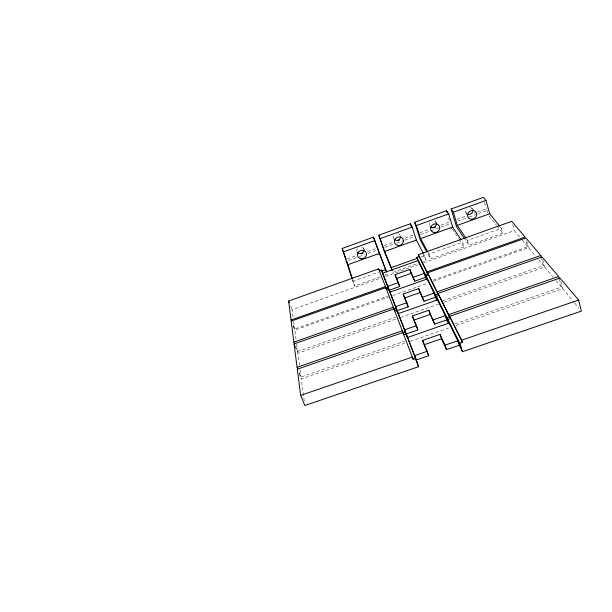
<?xml version="1.0" encoding="UTF-8"?>
<svg xmlns="http://www.w3.org/2000/svg" width="612" height="612" viewBox="0 0 612 612"><rect width="100%" height="100%" fill="white"/><g stroke="black" fill="none" stroke-linecap="round" stroke-linejoin="round"><path stroke-width="0.46" stroke-dasharray="3.06 2.29" d="M347.019 258.945L356.781 255.433M367.437 251.593L375.424 248.717M384.267 245.527L393.241 242.298M404.899 238.099L412.97 235.192M419.786 232.736L429.471 229.248M440.923 225.124L449.736 221.949L447.862 215.799M456.965 219.341L466.757 215.814M473.879 213.251L476.549 212.287M477.437 211.974L486.333 208.761L488.047 213.642M348.519 260.429L358.295 256.91M359.183 256.589L364.522 254.668M368.072 253.391L376.074 250.507M384.94 247.325L395.719 243.438M396.614 243.117L403.805 240.531M404.7 240.21L414.584 236.653M420.505 234.518L439.921 227.534M440.801 227.213L450.508 223.724M457.745 221.116L468.448 217.268M469.335 216.946L477.36 214.055M478.247 213.733L487.16 210.528M377.635 255.02L379.409 254.385M450.149 228.972L451.908 228.337M380.266 276.815L354.539 285.972L352.849 281.306L378.621 272.111M420.979 257.002L424.575 255.717L426.113 260.498L423.428 261.454M428.094 252.511L428.974 254.148L462.588 242.161L464.041 246.996L430.504 258.93L427.375 253.085M466.359 238.848L467.423 240.432L501.396 228.314L502.766 233.21L468.868 245.274L464.738 239.085M384.696 275.239L387.358 274.291L386.815 272.723M392.935 272.309L418.042 263.367M293.049 317.024L292.069 309.657L381.131 277.97M385.637 276.372L418.019 264.843M423.42 262.923L514.287 230.594L521.623 239.407M293.003 324.918L294.64 328.988L388.138 296.001M433.25 280.082L527.743 246.743L526.091 240.6M296.032 339.385L294.793 330.098L388.283 297.126M392.774 295.542L427.834 283.18M433.227 281.275L528.516 247.669L535.676 256.26M295.573 346.377L297.639 351.456L395.375 317.299M442.499 300.829L543.425 265.562L541.498 258.226M299.459 365.135L297.876 353.254L396.056 318.967M400.562 317.399L438.399 304.187M443.799 302.297L544.688 267.069L553.011 277.06M299.237 372.609L301.043 377.023L404.624 341.221M454.968 323.825L561.342 287.059L559.536 280.021M304.233 400.929L301.295 378.912L405.848 342.812M410.354 341.251L450.011 327.558M456.322 325.377L562.673 288.65L574.148 302.42M471.798 208.279L473.925 210.161M435.247 221.475L436.478 222.791M522.235 240.141L527.743 246.743M538.659 259.84L543.425 265.562M555.987 280.633L561.342 287.059M574.752 303.147L578.983 308.219M500.233 226.861L501.396 228.314M489.064 215.921L496.485 225.285M497.059 226.004L502.766 233.21M452.413 229.118L458.48 238.443M458.985 239.223L464.041 246.996M363.421 248.265L364.79 250.515M423.711 254.072L424.575 255.717M423.053 254.63L426.113 260.498M465.74 212.272L466.78 214.537M298.97 373.236L301.295 378.912M295.122 346.461L297.876 353.254M293.148 326.02L294.793 330.098M290.685 306.199L292.069 309.657M428.974 254.148L430.504 258.93M352.657 279.753L354.539 285.972M352.321 279.562L352.849 281.306M467.423 240.432L468.868 245.274M484.566 202.541L486.333 208.761M512.672 224.696L514.287 230.594M526.626 240.631L528.516 247.669M542.745 259.71L544.688 267.069M560.86 281.589L562.673 288.65M293.661 321.629L294.64 328.988M296.644 344.028L297.639 351.456M300.071 369.709L301.043 377.023M393.944 239.101A3.657 3.358 -27.6 0 1 394.35 234.932M397.785 233.685A3.657 3.358 -27.6 0 1 400.424 235.834M357.026 251.494A3.611 3.343 -22 0 1 357.752 248.151M362.036 247.164A3.611 3.343 -22 0 1 363.819 249.038M429.28 225.423A3.703 3.366 -31.8 0 1 429.578 222.776M434.489 221.001A3.703 3.366 -31.8 0 1 436.218 222.921M470.169 207.544A3.756 3.366 -35.2 0 1 472.747 209.748M466.688 213.733A3.756 3.366 -35.2 0 1 466.658 208.814"/><path stroke-width="0.92" d="M352.053 278.69L342.169 248.457L373.465 237.127L386.547 271.935M392.216 270.58L384.688 252.488L378.782 235.199L410.407 223.755L412.174 227.09L416.389 240.088L423.282 253.253M426.924 252.251L420.214 239.728L414.592 222.24L446.538 210.681L448.688 213.894L452.681 227.044L461.02 239.774M464.217 238.313L456.468 226.7L451.136 209.013L483.411 197.332L485.959 200.422L489.73 213.733L499.644 226.126M343.233 252.006L374.85 240.577M378.782 235.199L380.22 238.634L412.174 227.09M414.592 222.24L416.405 225.56L448.688 213.894M451.136 209.013L453.331 212.211L485.959 200.422M361.218 253.835L362.993 253.192M397.724 240.684L399.521 240.034M432.998 227.978L435.637 227.029M347.838 264.721L379.279 253.429M380.22 238.634L384.619 251.509L416.389 240.088M416.405 225.56L420.589 238.581L452.681 227.044M453.331 212.211L457.302 225.392L489.73 213.733M291.695 321.667L291.037 320.038L288.612 301.02L378.698 268.844L413.146 359.313L415.724 358.433L418.57 366.703L304.845 405.519L300.653 395.39L297.31 369.181L402.994 332.515L403.744 334.665L406.177 333.823L415.724 358.433M418.302 254.699L511.747 221.315L525.142 237.089L427.015 271.858L418.302 254.699L427.666 273.855L425.462 274.635L416.833 257.369L418.922 256.619M291.037 320.038L385.468 286.577L386.539 289.575L388.719 288.803L397.555 311.959L381.429 269.999L379.356 270.741L378.698 268.844M381.291 271.162L385.736 269.578M384.619 251.509L391.32 267.582L417.384 258.287M381.429 269.999L382.546 273.227L417.897 260.628L426.564 278.024M396.125 277.794L395.084 274.727L409.849 269.479L414.752 281.16L425.547 277.343L426.702 279.669M414.752 281.16L411.126 273.327L396.385 278.559L399.705 286.485L388.987 290.272M399.705 286.485L398.374 282.583L387.641 286.385L388.719 289.491M413.46 277.244L424.269 273.411L425.547 277.343M385.851 287.602L291.182 321.132L293.859 342.146L294.548 343.837M428.163 274.849L425.96 275.63L435.522 294.739L437.84 293.928L427.513 272.845L525.915 237.992L540.771 255.479L541.253 257.315M386.149 288.55L388.322 287.785M389.882 292.154L427.061 279.018L436.662 298.274M424.062 301.242L420.046 292.574L404.532 298.036L403.178 294.043L418.723 288.566L424.062 301.242L435.438 297.256L436.899 300.201M293.859 342.146L393.348 307.224L394.694 310.942L396.989 310.131L417.032 362.243M427.513 272.845L437.167 291.848L540.771 255.479M395.52 306.711L406.827 302.741L408.204 306.796L396.913 310.751L395.796 307.515M422.716 297.164L434.115 293.163L435.438 297.256M297.792 369.082L297.072 367.315L294.081 343.913L393.975 308.876M438.651 295.535L436.325 296.353L446.989 317.682L449.445 316.825L437.978 293.446L542.018 256.956L558.626 276.502L559.307 279.141M394.059 309.282L396.347 308.479M448.175 321.369L437.465 299.888L398.198 313.627L406.758 335.713M434.665 324.108L430.182 314.446L413.788 320.153L412.381 315.991L428.805 310.261L434.665 324.108L446.699 319.938L448.336 323.228M405.94 334.06L417.881 329.929L416.443 325.691L404.478 329.845L406.919 336.6M433.265 319.847L445.329 315.662L446.699 319.938M297.072 367.315L402.329 330.763L403.071 332.913L405.496 332.071M437.978 293.446L448.749 314.652L558.626 276.502M450.302 318.523L447.839 319.38L459.811 343.324L462.42 342.429L449.606 316.343L559.949 278.062L578.631 300.041L581.4 311.118L462.481 351.709L459.268 345.237L457.837 340.762L445.031 345.16L440.028 334.397L422.617 340.402L424.085 344.755L441.459 338.773L446.485 349.613L459.268 345.237M407.439 337.472L449.024 323.082L461.043 347.188M414.477 355.641L427.176 351.288L428.668 355.717L415.999 360.055L418.57 366.703M300.653 395.39L412.366 357.071L413.146 359.313M449.606 316.343L461.7 340.15L578.631 300.041M457.302 225.392L465.824 238.06M420.589 238.581L427.65 251.693M343.669 252.473L342.169 248.457M395.084 274.727L398.374 282.583M403.178 294.043L406.827 302.741M412.381 315.991L416.443 325.691M422.617 340.402L427.176 351.288M404.899 298.908L408.204 306.796M414.133 320.963L417.881 329.929M424.437 345.596L428.668 355.717M294.081 343.913L294.777 345.612M288.612 301.02L289.3 302.749M386.325 271.697L374.835 241.212M382.546 273.227L389.484 291.128M396.913 310.751L397.938 313.398M343.975 253.322L346.132 259.266M346.736 261.072L352.122 277.978M414.783 356.521L415.693 359.168M396.989 310.131L397.899 312.755M373.465 237.127L374.72 240.784M391.32 267.582L392.131 269.946M409.849 269.479L411.126 273.327M418.723 288.566L420.046 292.574M428.805 310.261L430.182 314.446M416.833 257.369L417.897 260.628M445.031 345.16L446.485 349.613M440.028 334.397L441.459 338.773M425.96 275.63L427.061 279.018M425.462 274.635L427.084 279.608M436.325 296.353L437.465 299.888M435.522 294.739L437.19 299.926M427.015 271.858L427.666 273.855M410.407 223.755L411.126 225.973M447.839 319.38L449.024 323.082M446.989 317.682L448.726 323.098M437.167 291.848L437.84 293.928M448.749 314.652L449.445 316.825M461.7 340.15L462.42 342.429M459.811 343.324L462.481 351.709M446.538 210.681L447.219 212.922M400.577 236.706A3.657 3.358 -27.6 0 1 394.549 239.743M363.995 249.903A3.611 3.343 -22 0 1 357.431 252.266M436.364 223.801A3.703 3.366 -31.8 0 1 430.251 226.868M472.877 210.635A3.756 3.366 -35.2 0 1 467.446 214.208M397.915 245.473A4.628 4.238 -27.2 0 0 403.285 239.644A4.628 4.238 -27.2 0 0 395.604 238.489A4.628 4.238 -27.2 0 0 397.915 245.473M360.973 258.754A4.567 4.223 -21.7 0 0 366.221 252.993A4.567 4.223 -21.7 0 0 358.555 251.853A4.567 4.223 -21.7 0 0 360.973 258.754M434.046 232.483A4.689 4.246 -31.5 0 0 439.538 226.593A4.689 4.246 -31.5 0 0 431.85 225.415A4.689 4.246 -31.5 0 0 434.046 232.483M472.112 219.257A4.751 4.253 -34.8 0 0 476.082 212.249A4.751 4.253 -34.8 0 0 468.119 213.06A4.751 4.253 -34.8 0 0 472.112 219.257"/></g></svg>
